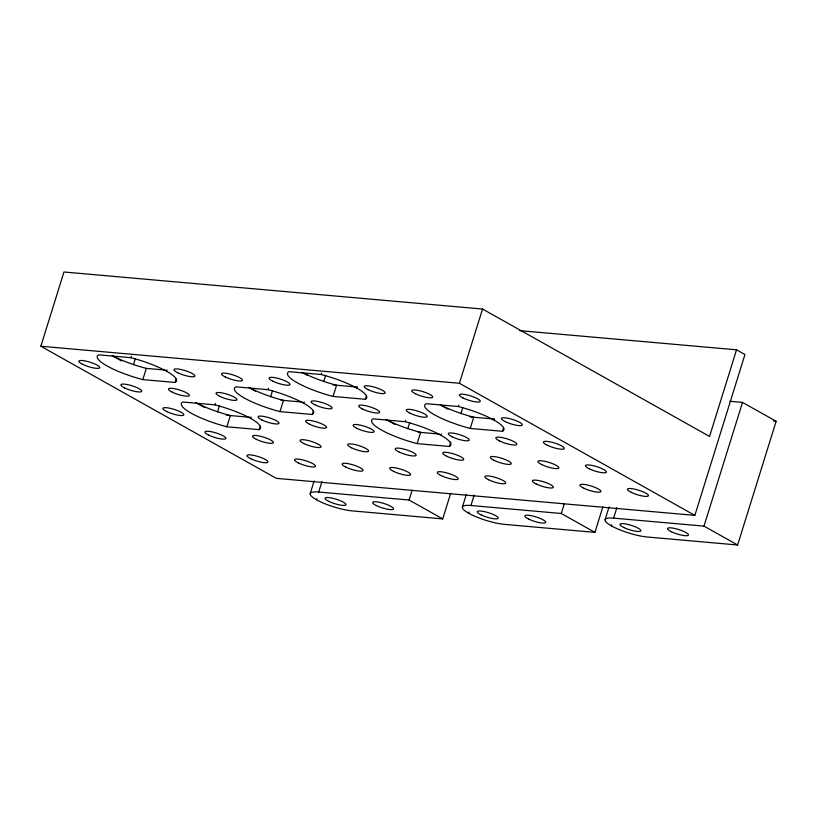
<?xml version="1.0" encoding="UTF-8"?>
<svg xmlns="http://www.w3.org/2000/svg" width="817" height="817" viewBox="0 0 817 817"><rect width="100%" height="100%" fill="white"/><g stroke="black" fill="none" stroke-linecap="round" stroke-linejoin="round"><path stroke-width="1.23" d="M40.85 346.234L63.971 272L482.541 309.04L709.564 436.431L736.536 349.819L744.951 354.537L694.848 515.384L276.289 478.343L40.85 346.234L459.409 383.275L694.848 515.384M176.115 379.088L175.073 382.458L142.812 379.599A41.463 8.905 17.3 0 1 98.663 354.833L130.924 357.683L131.363 356.283M133.457 364.76L135.346 358.704M142.812 379.599L146.304 368.385L164.911 370.04M166.597 371.275L167.036 369.876M260.204 426.27L259.152 429.64L226.891 426.78A41.463 8.905 17.3 0 1 182.753 402.015L215.014 404.864L215.443 403.465M217.547 411.942L219.436 405.886M226.891 426.78L230.384 415.567A41.463 8.905 17.3 0 1 197.888 403.669M250.686 418.457L251.115 417.058M313.289 411.104L312.237 414.464L279.986 411.615A41.463 8.905 17.3 0 1 235.837 386.839L268.099 389.699L268.538 388.289M270.631 396.766L272.521 390.71M279.986 411.615L283.479 400.401A41.463 8.905 17.3 0 1 249.328 387.646M303.771 403.281L304.2 401.882M366.373 395.928L365.332 399.288L333.07 396.439A41.463 8.905 17.3 0 1 288.922 371.664L321.183 374.523L321.622 373.124M323.716 381.6L325.605 375.534M333.07 396.439L336.563 385.226A41.463 8.905 17.3 0 1 302.413 372.47M310.184 493.601L314.157 480.845M450.647 493.427L442.712 518.897L352.341 510.901A26.532 5.699 17.3 0 1 316.506 499.779A26.532 5.699 17.3 0 1 318.712 492.028L321.959 481.591M316.506 499.779L316.863 498.625M356.855 388.116L357.295 386.707M450.81 441.987L449.411 446.47L417.15 443.621A41.463 8.905 17.3 0 1 373.012 418.845L405.263 421.705L405.702 420.306M407.806 428.782L409.685 422.716M417.15 443.621L420.643 432.407A41.463 8.905 17.3 0 1 386.492 419.652M318.712 492.028L409.082 500.024L412.105 490.323M440.935 435.287L441.374 433.888M459.409 383.275L482.541 309.04M503.548 427.934L502.496 431.305L470.235 428.445A41.463 8.905 17.3 0 1 426.096 403.68L458.357 406.529L458.786 405.13M460.89 413.606L462.779 407.55M470.235 428.445L473.727 417.232A41.463 8.905 17.3 0 1 441.231 405.334M462.391 507.071L466.364 494.316M494.019 420.122L494.459 418.712M602.854 506.897L594.919 532.367L504.549 524.371A26.532 5.699 17.3 0 1 468.703 513.25A26.532 5.699 17.3 0 1 470.919 505.498L474.166 495.061M468.703 513.25L469.07 512.096M470.919 505.498L561.289 513.495L564.312 503.793M605.08 519.704L609.053 506.938M729.836 401.28L742.52 402.403L776.15 421.276L737.618 545L647.238 536.994A26.532 5.699 17.3 0 1 611.402 525.882A26.532 5.699 17.3 0 1 613.608 518.131L616.855 507.684M611.402 525.882L611.759 524.718M613.608 518.131L703.978 526.128L742.52 402.403M519.643 330.63L736.536 349.819M773.617 421.051L776.15 421.276M332.856 384.899L356.416 386.982M280.997 400.177L302.086 402.046M470.02 416.905L493.58 418.988M226.677 415.24L250.237 417.324M418.171 432.183L439.26 434.052M703.978 526.128L737.618 545M440.271 404.885L447.992 409.215M561.289 513.495L594.919 532.367M301.994 372.256L307.509 375.35M386.073 419.438L394.907 424.391M248.909 387.432L255.527 391.149M409.082 500.024L442.712 518.897M112.838 356.038L121.672 360.991M195.825 402.597L204.648 407.55M130.924 357.683A41.463 8.905 17.3 0 1 175.073 382.458M146.304 368.385A41.463 8.905 17.3 0 1 112.154 355.63M321.183 374.523A41.463 8.905 17.3 0 1 365.332 399.288M268.099 389.699A41.463 8.905 17.3 0 1 312.237 414.464M458.357 406.529A41.463 8.905 17.3 0 1 502.496 431.305M215.014 404.864A41.463 8.905 17.3 0 1 259.152 429.64M405.263 421.705A41.463 8.905 17.3 0 1 449.411 446.47M481.08 514.863A10.948 2.349 17.3 0 0 498.064 518.397A10.948 2.349 17.3 0 0 484.052 511.544A10.948 2.349 17.3 0 0 481.08 514.863M528.64 519.071A10.948 2.349 17.3 0 0 545.633 522.604A10.948 2.349 17.3 0 0 531.622 515.762A10.948 2.349 17.3 0 0 528.64 519.071M623.769 527.486A10.948 2.349 17.3 0 0 640.753 531.019A10.948 2.349 17.3 0 0 626.751 524.177A10.948 2.349 17.3 0 0 623.769 527.486M671.329 531.704A10.948 2.349 17.3 0 0 688.322 535.227A10.948 2.349 17.3 0 0 674.311 528.385A10.948 2.349 17.3 0 0 671.329 531.704M328.873 501.393A10.948 2.349 17.3 0 0 345.857 504.926A10.948 2.349 17.3 0 0 331.855 498.084A10.948 2.349 17.3 0 0 328.873 501.393M376.433 505.6A10.948 2.349 17.3 0 0 393.426 509.134A10.948 2.349 17.3 0 0 379.415 502.292A10.948 2.349 17.3 0 0 376.433 505.6M82.65 364.362A10.948 2.349 17.3 0 0 99.633 367.895A10.948 2.349 17.3 0 0 85.632 361.053A10.948 2.349 17.3 0 0 82.65 364.362M177.779 372.777A10.948 2.349 17.3 0 0 194.763 376.31A10.948 2.349 17.3 0 0 180.761 369.468A10.948 2.349 17.3 0 0 177.779 372.777M225.339 376.994A10.948 2.349 17.3 0 0 242.332 380.518A10.948 2.349 17.3 0 0 228.321 373.675A10.948 2.349 17.3 0 0 225.339 376.994M272.909 381.202A10.948 2.349 17.3 0 0 289.892 384.736A10.948 2.349 17.3 0 0 275.891 377.883A10.948 2.349 17.3 0 0 272.909 381.202M368.038 389.617A10.948 2.349 17.3 0 0 385.021 393.151A10.948 2.349 17.3 0 0 371.01 386.298A10.948 2.349 17.3 0 0 368.038 389.617M415.598 393.825A10.948 2.349 17.3 0 0 432.591 397.358A10.948 2.349 17.3 0 0 418.58 390.506A10.948 2.349 17.3 0 0 415.598 393.825M463.157 398.032A10.948 2.349 17.3 0 0 480.151 401.566A10.948 2.349 17.3 0 0 466.139 394.723A10.948 2.349 17.3 0 0 463.157 398.032M124.695 387.952A10.948 2.349 17.3 0 0 141.678 391.486A10.948 2.349 17.3 0 0 127.666 384.633A10.948 2.349 17.3 0 0 124.695 387.952M172.254 392.16A10.948 2.349 17.3 0 0 189.248 395.694A10.948 2.349 17.3 0 0 175.236 388.851A10.948 2.349 17.3 0 0 172.254 392.16M219.824 396.368A10.948 2.349 17.3 0 0 236.807 399.901A10.948 2.349 17.3 0 0 222.796 393.059A10.948 2.349 17.3 0 0 219.824 396.368M314.943 404.793A10.948 2.349 17.3 0 0 331.937 408.316A10.948 2.349 17.3 0 0 317.925 401.474A10.948 2.349 17.3 0 0 314.943 404.793M362.513 409A10.948 2.349 17.3 0 0 379.497 412.534A10.948 2.349 17.3 0 0 365.495 405.681A10.948 2.349 17.3 0 0 362.513 409M410.073 413.208A10.948 2.349 17.3 0 0 427.066 416.741A10.948 2.349 17.3 0 0 413.055 409.889A10.948 2.349 17.3 0 0 410.073 413.208M505.202 421.623A10.948 2.349 17.3 0 0 522.196 425.157A10.948 2.349 17.3 0 0 508.184 418.314A10.948 2.349 17.3 0 0 505.202 421.623M166.729 411.543A10.948 2.349 17.3 0 0 183.723 415.077A10.948 2.349 17.3 0 0 169.711 408.224A10.948 2.349 17.3 0 0 166.729 411.543M261.859 419.958A10.948 2.349 17.3 0 0 278.852 423.492A10.948 2.349 17.3 0 0 264.841 416.65A10.948 2.349 17.3 0 0 261.859 419.958M309.429 424.166A10.948 2.349 17.3 0 0 326.412 427.7A10.948 2.349 17.3 0 0 312.411 420.857A10.948 2.349 17.3 0 0 309.429 424.166M356.988 428.384A10.948 2.349 17.3 0 0 373.982 431.907A10.948 2.349 17.3 0 0 359.97 425.065A10.948 2.349 17.3 0 0 356.988 428.384M452.118 436.799A10.948 2.349 17.3 0 0 469.111 440.332A10.948 2.349 17.3 0 0 455.1 433.48A10.948 2.349 17.3 0 0 452.118 436.799M499.677 441.006A10.948 2.349 17.3 0 0 516.671 444.54A10.948 2.349 17.3 0 0 502.659 437.687A10.948 2.349 17.3 0 0 499.677 441.006M547.247 445.214A10.948 2.349 17.3 0 0 564.23 448.747A10.948 2.349 17.3 0 0 550.229 441.895A10.948 2.349 17.3 0 0 547.247 445.214M208.774 435.134A10.948 2.349 17.3 0 0 225.768 438.668A10.948 2.349 17.3 0 0 211.756 431.815A10.948 2.349 17.3 0 0 208.774 435.134M256.344 439.342A10.948 2.349 17.3 0 0 273.327 442.875A10.948 2.349 17.3 0 0 259.316 436.023A10.948 2.349 17.3 0 0 256.344 439.342M303.904 443.549A10.948 2.349 17.3 0 0 320.887 447.083A10.948 2.349 17.3 0 0 306.886 440.24A10.948 2.349 17.3 0 0 303.904 443.549M351.463 447.757A10.948 2.349 17.3 0 0 368.457 451.29A10.948 2.349 17.3 0 0 354.445 444.448A10.948 2.349 17.3 0 0 351.463 447.757M399.033 451.964A10.948 2.349 17.3 0 0 416.016 455.498A10.948 2.349 17.3 0 0 402.015 448.656A10.948 2.349 17.3 0 0 399.033 451.964M446.593 456.182A10.948 2.349 17.3 0 0 463.586 459.705A10.948 2.349 17.3 0 0 449.575 452.863A10.948 2.349 17.3 0 0 446.593 456.182M494.162 460.39A10.948 2.349 17.3 0 0 511.146 463.923A10.948 2.349 17.3 0 0 497.144 457.071A10.948 2.349 17.3 0 0 494.162 460.39M541.722 464.597A10.948 2.349 17.3 0 0 558.716 468.131A10.948 2.349 17.3 0 0 544.704 461.278A10.948 2.349 17.3 0 0 541.722 464.597M589.292 468.805A10.948 2.349 17.3 0 0 606.275 472.338A10.948 2.349 17.3 0 0 592.264 465.486A10.948 2.349 17.3 0 0 589.292 468.805M250.819 458.725A10.948 2.349 17.3 0 0 267.802 462.259A10.948 2.349 17.3 0 0 253.801 455.406A10.948 2.349 17.3 0 0 250.819 458.725M298.379 462.933A10.948 2.349 17.3 0 0 315.372 466.466A10.948 2.349 17.3 0 0 301.361 459.614A10.948 2.349 17.3 0 0 298.379 462.933M345.948 467.14A10.948 2.349 17.3 0 0 362.932 470.674A10.948 2.349 17.3 0 0 348.93 463.821A10.948 2.349 17.3 0 0 345.948 467.14M393.508 471.348A10.948 2.349 17.3 0 0 410.502 474.881A10.948 2.349 17.3 0 0 396.49 468.039A10.948 2.349 17.3 0 0 393.508 471.348M441.078 475.555A10.948 2.349 17.3 0 0 458.061 479.089A10.948 2.349 17.3 0 0 444.05 472.246A10.948 2.349 17.3 0 0 441.078 475.555M488.637 479.763A10.948 2.349 17.3 0 0 505.631 483.296A10.948 2.349 17.3 0 0 491.62 476.454A10.948 2.349 17.3 0 0 488.637 479.763M536.207 483.981A10.948 2.349 17.3 0 0 553.191 487.504A10.948 2.349 17.3 0 0 539.179 480.662A10.948 2.349 17.3 0 0 536.207 483.981M583.767 488.188A10.948 2.349 17.3 0 0 600.75 491.722A10.948 2.349 17.3 0 0 586.749 484.869A10.948 2.349 17.3 0 0 583.767 488.188M631.327 492.396A10.948 2.349 17.3 0 0 648.32 495.929A10.948 2.349 17.3 0 0 634.309 489.077A10.948 2.349 17.3 0 0 631.327 492.396"/></g></svg>
